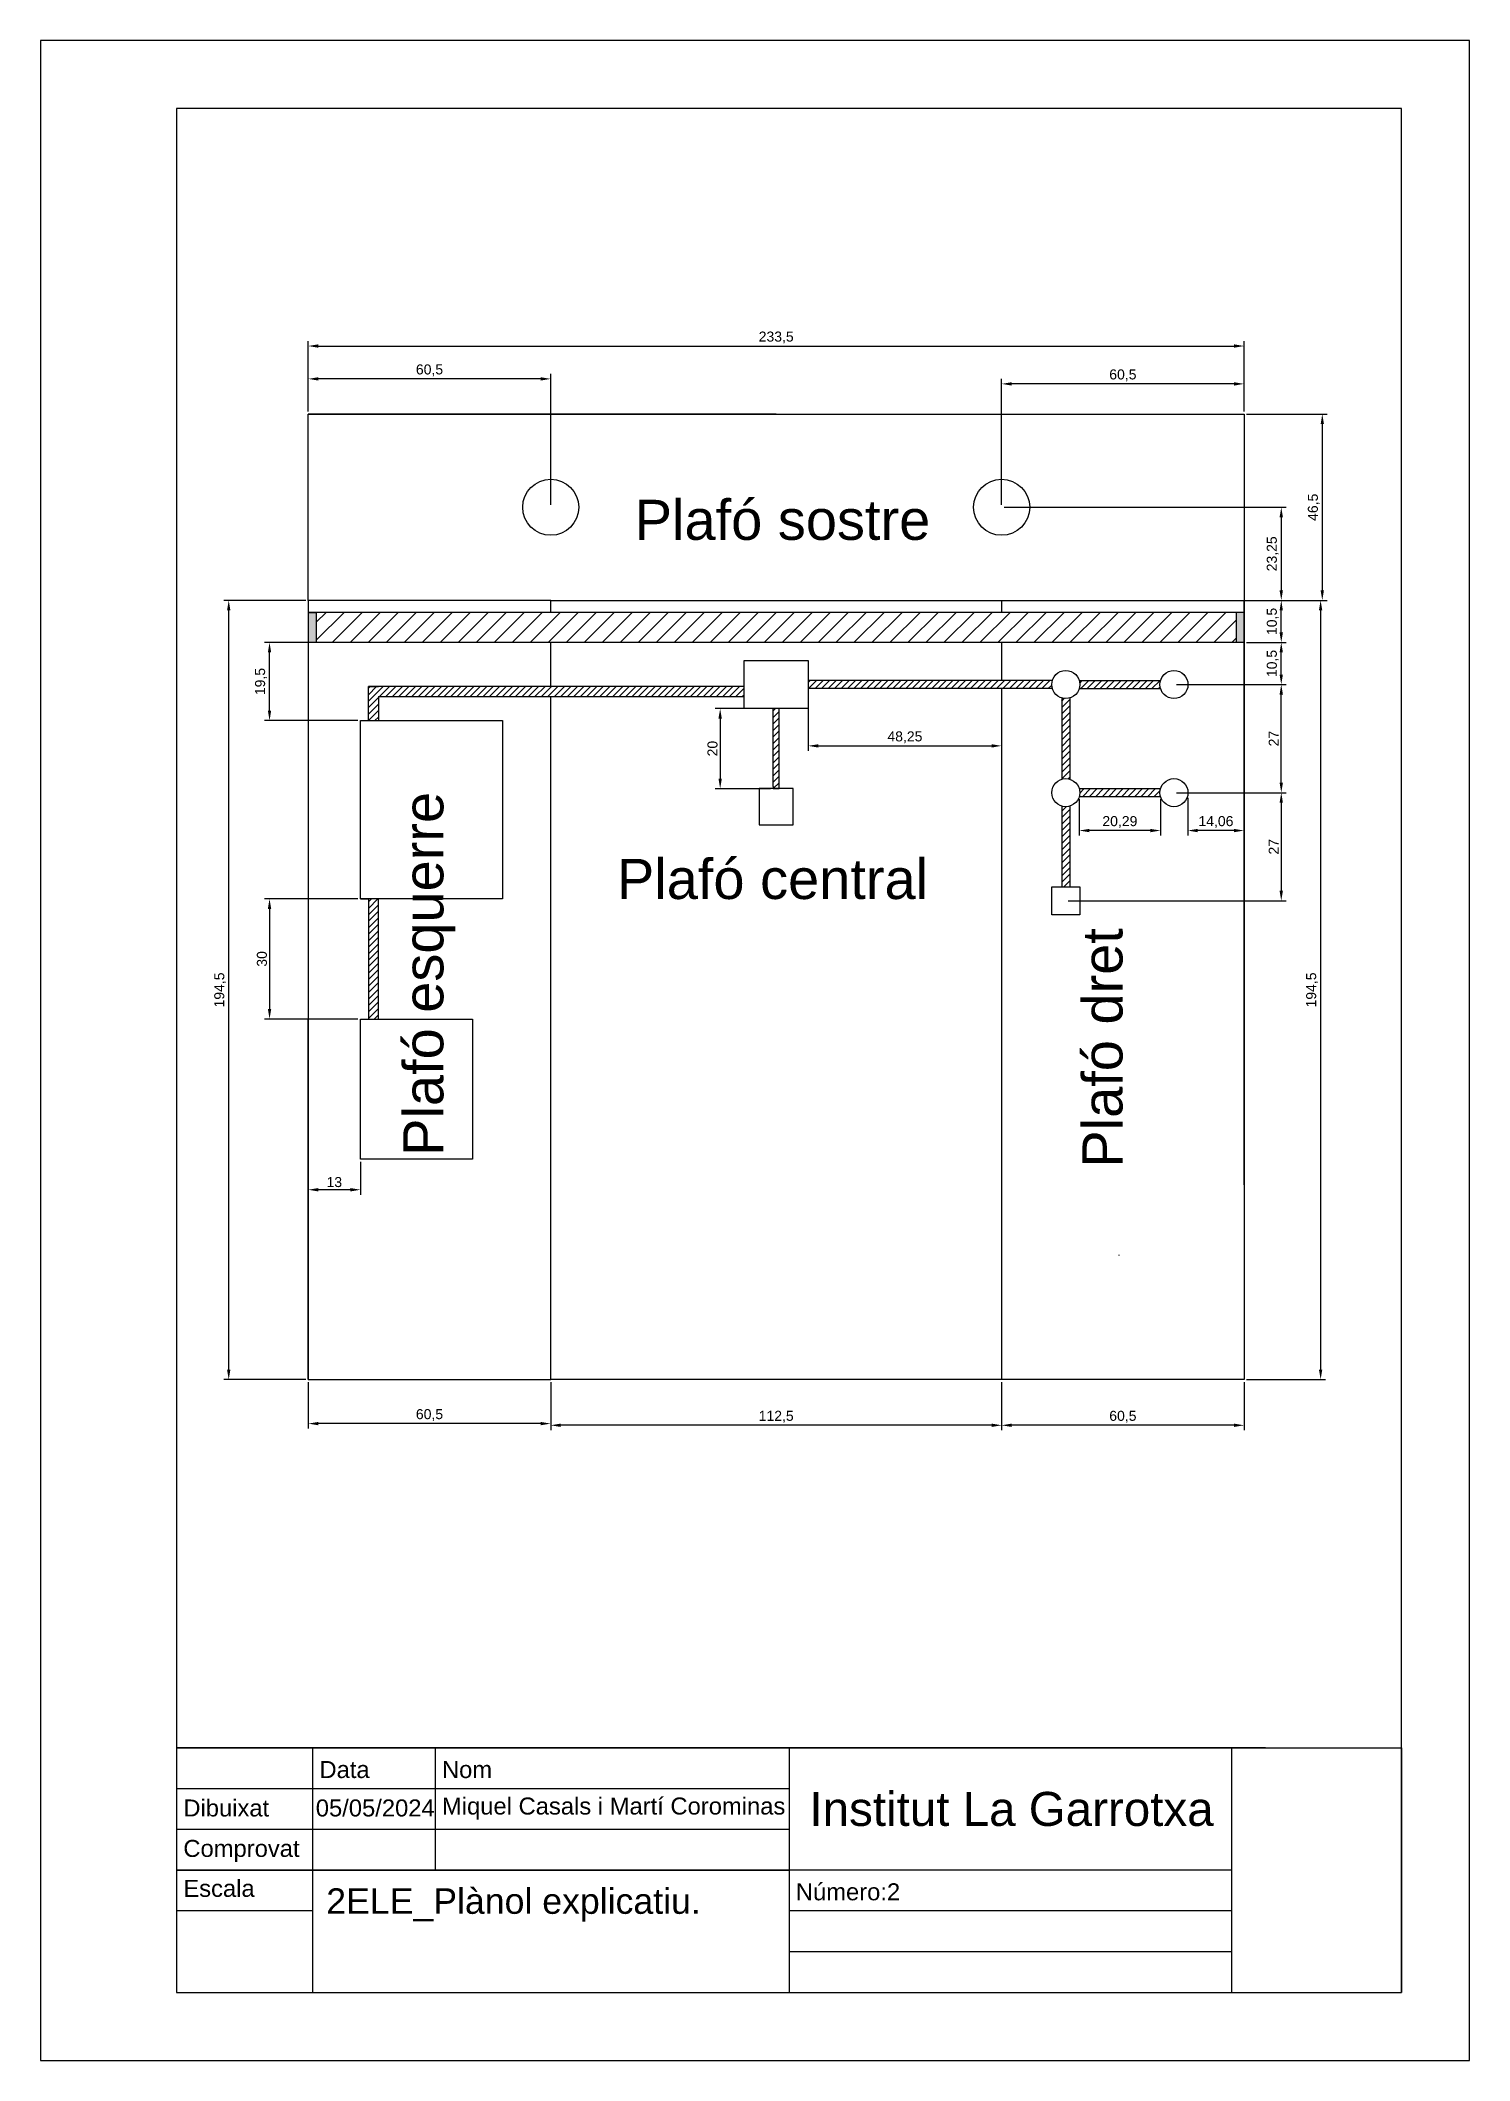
# Model space of a CAD drawing. Header units: millimetres. Extents: x 3011 to 3368, y 376 to 880.
import ezdxf

# ---------------------------------------------------------------- set-up
doc = ezdxf.new("R2010")
doc.units = ezdxf.units.MM
doc.layers.get('Defpoints').update_dxf_attribs({"lineweight": 30})
doc.layers.add('Cotes', color=7, linetype='Continuous', lineweight=35)
for name, color, linetype in [('Descripció de plànol', 7, 'Continuous'), ('Full de paper', 7, 'Continuous'), ('Plafóns', 7, 'Continuous')]:
    doc.layers.add(name, color=color, linetype=linetype)
doc.styles.get("Standard").update_dxf_attribs({"font": 'arial.ttf'})
doc.dimstyles.new('ISO-25', dxfattribs={"dimtxt": 2.5, "dimasz": 2.5, "dimexe": 1.25, "dimexo": 0.625, "dimtad": 1, "dimtxsty": 'Standard', "dimcen": 2.5, "dimadec": 0, "dimazin": 0, "dimtfac": 1, "dimtmove": 0, "dimatfit": 3, "dimfxl": 1, "dimarcsym": 0})
pattern_1 = [(45, (-79.2486, -75.6849), (-0.80822305, 0.80822305), [])]

# ---------------------------------------------------------------- blocks, each defined once
blk = doc.blocks.new('*D2')
at = {"layer": 'Cotes', "color": 0, "lineweight": -2, "transparency": 16777216}
for p, q in [((3297.23, 691.23), (3297.23, 681.78)), ((3311.29, 691.23), (3311.29, 681.78)), ((3308.79, 683.03), (3299.73, 683.03))]:
    blk.add_line(p, q, dxfattribs=at)
at = {"layer": 'Cotes', "color": 0, "lineweight": 90, "transparency": 16777216}
for points in [[(3299.73, 683.44), (3299.73, 682.61), (3297.23, 683.03)], [(3308.79, 683.44), (3308.79, 682.61), (3311.29, 683.03)]]:
    blk.add_solid(points, dxfattribs=at)
at = {"layer": 'Defpoints', "color": 0, "lineweight": 90, "transparency": 16777216}
for p in [(3297.23, 691.86), (3311.29, 691.86), (3297.23, 683.03)]:
    blk.add_point(p, dxfattribs=at)
at = {"layer": 'Cotes', "color": 0, "lineweight": 211, "transparency": 16777216, "insert": (3304.26, 685.15), "char_height": 2.5, "attachment_point": 5}
blk.add_mtext('14,06', dxfattribs=at)
blk = doc.blocks.new('*D3')
at = {"layer": 'Cotes', "color": 0, "lineweight": -2, "transparency": 16777216}
for p, q in [((3270.14, 690.86), (3270.14, 681.78)), ((3290.43, 690.86), (3290.43, 681.78)), ((3287.93, 683.03), (3272.64, 683.03))]:
    blk.add_line(p, q, dxfattribs=at)
at = {"layer": 'Cotes', "color": 0, "lineweight": 90, "transparency": 16777216}
for points in [[(3272.64, 683.44), (3272.64, 682.61), (3270.14, 683.03)], [(3287.93, 683.44), (3287.93, 682.61), (3290.43, 683.03)]]:
    blk.add_solid(points, dxfattribs=at)
at = {"layer": 'Defpoints', "color": 0, "lineweight": 90, "transparency": 16777216}
for p in [(3270.14, 691.48), (3290.43, 691.48), (3270.14, 683.03)]:
    blk.add_point(p, dxfattribs=at)
at = {"layer": 'Cotes', "color": 0, "lineweight": 211, "transparency": 16777216, "insert": (3280.29, 685.15), "char_height": 2.5, "attachment_point": 5}
blk.add_mtext('20,29', dxfattribs=at)
blk = doc.blocks.new('*D4')
at = {"layer": 'Cotes', "color": 0, "lineweight": -2, "transparency": 16777216}
for p, q in [((3294.41, 719.48), (3321.81, 719.48)), ((3320.56, 694.98), (3320.56, 716.98)), ((3294.41, 692.48), (3321.81, 692.48))]:
    blk.add_line(p, q, dxfattribs=at)
at = {"layer": 'Cotes', "color": 0, "lineweight": 90, "transparency": 16777216}
for points in [[(3320.14, 716.98), (3320.97, 716.98), (3320.56, 719.48)], [(3320.14, 694.98), (3320.97, 694.98), (3320.56, 692.48)]]:
    blk.add_solid(points, dxfattribs=at)
at = {"layer": 'Defpoints', "color": 0, "lineweight": 90, "transparency": 16777216}
for p in [(3293.79, 719.48), (3320.56, 719.48), (3293.79, 692.48)]:
    blk.add_point(p, dxfattribs=at)
at = {"layer": 'Cotes', "color": 0, "lineweight": 211, "transparency": 16777216, "insert": (3318.68, 705.98), "char_height": 2.5, "attachment_point": 5, "rotation": 90}
blk.add_mtext('27', dxfattribs=at)
blk = doc.blocks.new('*D5')
at = {"layer": 'Cotes', "color": 0, "lineweight": -2, "transparency": 16777216}
for p, q in [((3311.91, 729.98), (3321.81, 729.98)), ((3320.56, 721.98), (3320.56, 727.48)), ((3311.91, 719.48), (3321.81, 719.48))]:
    blk.add_line(p, q, dxfattribs=at)
at = {"layer": 'Cotes', "color": 0, "lineweight": 90, "transparency": 16777216}
for points in [[(3320.14, 727.48), (3320.97, 727.48), (3320.56, 729.98)], [(3320.14, 721.98), (3320.97, 721.98), (3320.56, 719.48)]]:
    blk.add_solid(points, dxfattribs=at)
at = {"layer": 'Defpoints', "color": 0, "lineweight": 90, "transparency": 16777216}
for p in [(3311.29, 729.98), (3320.56, 729.98), (3311.29, 719.48)]:
    blk.add_point(p, dxfattribs=at)
at = {"layer": 'Cotes', "color": 0, "lineweight": 211, "transparency": 16777216, "insert": (3318.43, 724.73), "char_height": 2.5, "attachment_point": 5, "rotation": 90}
blk.add_mtext('10,5', dxfattribs=at)
blk = doc.blocks.new('*D6')
at = {"layer": 'Cotes', "color": 0, "lineweight": -2, "transparency": 16777216}
for p, q in [((3311.91, 740.48), (3321.81, 740.48)), ((3320.56, 732.48), (3320.56, 737.98)), ((3311.91, 729.98), (3321.81, 729.98))]:
    blk.add_line(p, q, dxfattribs=at)
at = {"layer": 'Cotes', "color": 0, "lineweight": 90, "transparency": 16777216}
for points in [[(3320.14, 737.98), (3320.97, 737.98), (3320.56, 740.48)], [(3320.14, 732.48), (3320.97, 732.48), (3320.56, 729.98)]]:
    blk.add_solid(points, dxfattribs=at)
at = {"layer": 'Defpoints', "color": 0, "lineweight": 90, "transparency": 16777216}
for p in [(3311.29, 740.48), (3320.56, 740.48), (3311.29, 729.98)]:
    blk.add_point(p, dxfattribs=at)
at = {"layer": 'Cotes', "color": 0, "lineweight": 211, "transparency": 16777216, "insert": (3318.43, 735.23), "char_height": 2.5, "attachment_point": 5, "rotation": 90}
blk.add_mtext('10,5', dxfattribs=at)
blk = doc.blocks.new('*D7')
at = {"layer": 'Cotes', "color": 0, "lineweight": -2, "transparency": 16777216}
for p, q in [((3250.79, 764.36), (3250.79, 795.78)), ((3308.79, 794.53), (3253.29, 794.53)), ((3311.29, 787.61), (3311.29, 795.78))]:
    blk.add_line(p, q, dxfattribs=at)
at = {"layer": 'Cotes', "color": 0, "lineweight": 90, "transparency": 16777216}
for points in [[(3253.29, 794.94), (3253.29, 794.11), (3250.79, 794.53)], [(3308.79, 794.94), (3308.79, 794.11), (3311.29, 794.53)]]:
    blk.add_solid(points, dxfattribs=at)
at = {"layer": 'Defpoints', "color": 0, "lineweight": 90, "transparency": 16777216}
for p in [(3250.79, 794.53), (3311.29, 786.98), (3250.79, 763.73)]:
    blk.add_point(p, dxfattribs=at)
at = {"layer": 'Cotes', "color": 0, "lineweight": 211, "transparency": 16777216, "insert": (3281.04, 796.66), "char_height": 2.5, "attachment_point": 5}
blk.add_mtext('60,5', dxfattribs=at)
blk = doc.blocks.new('*D8')
at = {"layer": 'Cotes', "color": 0, "lineweight": -2, "transparency": 16777216}
for p, q in [((3077.79, 787.61), (3077.79, 797.03)), ((3138.29, 764.36), (3138.29, 797.03)), ((3135.79, 795.78), (3080.29, 795.78))]:
    blk.add_line(p, q, dxfattribs=at)
at = {"layer": 'Cotes', "color": 0, "lineweight": 90, "transparency": 16777216}
for points in [[(3080.29, 796.19), (3080.29, 795.36), (3077.79, 795.78)], [(3135.79, 796.19), (3135.79, 795.36), (3138.29, 795.78)]]:
    blk.add_solid(points, dxfattribs=at)
at = {"layer": 'Defpoints', "color": 0, "lineweight": 90, "transparency": 16777216}
for p in [(3077.79, 795.78), (3077.79, 786.98), (3138.29, 763.73)]:
    blk.add_point(p, dxfattribs=at)
at = {"layer": 'Cotes', "color": 0, "lineweight": 211, "transparency": 16777216, "insert": (3108.04, 797.91), "char_height": 2.5, "attachment_point": 5}
blk.add_mtext('60,5', dxfattribs=at)
blk = doc.blocks.new('*D9')
at = {"layer": 'Cotes', "color": 0, "lineweight": -2, "transparency": 16777216}
for p, q in [((3202.54, 717.86), (3202.54, 702.92)), ((3250.79, 717.86), (3250.79, 702.92)), ((3205.04, 704.17), (3248.29, 704.17))]:
    blk.add_line(p, q, dxfattribs=at)
at = {"layer": 'Cotes', "color": 0, "lineweight": 90, "transparency": 16777216}
for points in [[(3205.04, 704.58), (3205.04, 703.75), (3202.54, 704.17)], [(3248.29, 704.58), (3248.29, 703.75), (3250.79, 704.17)]]:
    blk.add_solid(points, dxfattribs=at)
at = {"layer": 'Defpoints', "color": 0, "lineweight": 90, "transparency": 16777216}
for p in [(3202.54, 718.48), (3250.79, 718.48), (3250.79, 704.17)]:
    blk.add_point(p, dxfattribs=at)
at = {"layer": 'Cotes', "color": 0, "lineweight": 211, "transparency": 16777216, "insert": (3226.66, 706.3), "char_height": 2.5, "attachment_point": 5}
blk.add_mtext('48,25', dxfattribs=at)
blk = doc.blocks.new('*D10')
at = {"layer": 'Cotes', "color": 0, "lineweight": -2, "transparency": 16777216}
for p, q in [((3193.16, 713.48), (3179.31, 713.48)), ((3180.56, 710.98), (3180.56, 695.98)), ((3193.16, 693.48), (3179.31, 693.48))]:
    blk.add_line(p, q, dxfattribs=at)
at = {"layer": 'Cotes', "color": 0, "lineweight": 90, "transparency": 16777216}
for points in [[(3180.14, 710.98), (3180.98, 710.98), (3180.56, 713.48)], [(3180.14, 695.98), (3180.98, 695.98), (3180.56, 693.48)]]:
    blk.add_solid(points, dxfattribs=at)
at = {"layer": 'Defpoints', "color": 0, "lineweight": 90, "transparency": 16777216}
for p in [(3193.79, 713.48), (3180.56, 693.48), (3193.79, 693.48)]:
    blk.add_point(p, dxfattribs=at)
at = {"layer": 'Cotes', "color": 0, "lineweight": 211, "transparency": 16777216, "insert": (3178.66, 703.48), "char_height": 2.5, "attachment_point": 5, "rotation": 90}
blk.add_mtext('20', dxfattribs=at)
blk = doc.blocks.new('*D11')
at = {"layer": 'Cotes', "color": 0, "lineweight": -2, "transparency": 16777216}
for p, q in [((3251.41, 763.73), (3321.81, 763.73)), ((3320.56, 761.23), (3320.56, 742.98)), ((3251.41, 740.48), (3321.81, 740.48))]:
    blk.add_line(p, q, dxfattribs=at)
at = {"layer": 'Cotes', "color": 0, "lineweight": 90, "transparency": 16777216}
for points in [[(3320.14, 761.23), (3320.97, 761.23), (3320.56, 763.73)], [(3320.14, 742.98), (3320.97, 742.98), (3320.56, 740.48)]]:
    blk.add_solid(points, dxfattribs=at)
at = {"layer": 'Defpoints', "color": 0, "lineweight": 90, "transparency": 16777216}
for p in [(3250.79, 763.73), (3250.79, 740.48), (3320.56, 740.48)]:
    blk.add_point(p, dxfattribs=at)
at = {"layer": 'Cotes', "color": 0, "lineweight": 211, "transparency": 16777216, "insert": (3318.43, 752.11), "char_height": 2.5, "attachment_point": 5, "rotation": 90}
blk.add_mtext('23,25', dxfattribs=at)
blk = doc.blocks.new('*D12')
at = {"layer": 'Cotes', "color": 0, "lineweight": -2, "transparency": 16777216}
for p, q in [((3077.79, 600.36), (3077.79, 592.11)), ((3090.79, 600.36), (3090.79, 592.11)), ((3088.29, 593.36), (3080.29, 593.36))]:
    blk.add_line(p, q, dxfattribs=at)
at = {"layer": 'Cotes', "color": 0, "lineweight": 90, "transparency": 16777216}
for points in [[(3080.29, 593.78), (3080.29, 592.94), (3077.79, 593.36)], [(3088.29, 593.78), (3088.29, 592.94), (3090.79, 593.36)]]:
    blk.add_solid(points, dxfattribs=at)
at = {"layer": 'Defpoints', "color": 0, "lineweight": 90, "transparency": 16777216}
for p in [(3077.79, 600.98), (3090.79, 600.98), (3077.79, 593.36)]:
    blk.add_point(p, dxfattribs=at)
at = {"layer": 'Cotes', "color": 0, "lineweight": 211, "transparency": 16777216, "insert": (3084.29, 595.26), "char_height": 2.5, "attachment_point": 5}
blk.add_mtext('13', dxfattribs=at)
blk = doc.blocks.new('*D13')
at = {"layer": 'Cotes', "color": 0, "lineweight": -2, "transparency": 16777216}
for p, q in [((3090.16, 729.98), (3066.88, 729.98)), ((3068.13, 712.98), (3068.13, 727.48)), ((3090.16, 710.48), (3066.88, 710.48))]:
    blk.add_line(p, q, dxfattribs=at)
at = {"layer": 'Cotes', "color": 0, "lineweight": 90, "transparency": 16777216}
for points in [[(3067.71, 727.48), (3068.54, 727.48), (3068.13, 729.98)], [(3067.71, 712.98), (3068.54, 712.98), (3068.13, 710.48)]]:
    blk.add_solid(points, dxfattribs=at)
at = {"layer": 'Defpoints', "color": 0, "lineweight": 90, "transparency": 16777216}
for p in [(3068.13, 729.98), (3090.79, 729.98), (3090.79, 710.48)]:
    blk.add_point(p, dxfattribs=at)
at = {"layer": 'Cotes', "color": 0, "lineweight": 211, "transparency": 16777216, "insert": (3066, 720.23), "char_height": 2.5, "attachment_point": 5, "rotation": 90}
blk.add_mtext('19,5', dxfattribs=at)
blk = doc.blocks.new('*D14')
at = {"layer": 'Cotes', "color": 0, "lineweight": -2, "transparency": 16777216}
for p, q in [((3090.16, 665.98), (3066.88, 665.98)), ((3068.13, 663.48), (3068.13, 638.48)), ((3090.16, 635.98), (3066.88, 635.98))]:
    blk.add_line(p, q, dxfattribs=at)
at = {"layer": 'Cotes', "color": 0, "lineweight": 90, "transparency": 16777216}
for points in [[(3067.71, 663.48), (3068.54, 663.48), (3068.13, 665.98)], [(3067.71, 638.48), (3068.54, 638.48), (3068.13, 635.98)]]:
    blk.add_solid(points, dxfattribs=at)
at = {"layer": 'Defpoints', "color": 0, "lineweight": 90, "transparency": 16777216}
for p in [(3090.79, 665.98), (3068.13, 635.98), (3090.79, 635.98)]:
    blk.add_point(p, dxfattribs=at)
at = {"layer": 'Cotes', "color": 0, "lineweight": 211, "transparency": 16777216, "insert": (3066.23, 650.98), "char_height": 2.5, "attachment_point": 5, "rotation": 90}
blk.add_mtext('30', dxfattribs=at)
blk = doc.blocks.new('*D15')
at = {"layer": 'Cotes', "color": 0, "lineweight": -2, "transparency": 16777216}
for p, q in [((3311.91, 786.98), (3332.04, 786.98)), ((3330.79, 784.48), (3330.79, 742.98)), ((3311.91, 740.48), (3332.04, 740.48))]:
    blk.add_line(p, q, dxfattribs=at)
at = {"layer": 'Cotes', "color": 0, "lineweight": 90, "transparency": 16777216}
for points in [[(3330.38, 784.48), (3331.21, 784.48), (3330.79, 786.98)], [(3330.38, 742.98), (3331.21, 742.98), (3330.79, 740.48)]]:
    blk.add_solid(points, dxfattribs=at)
at = {"layer": 'Defpoints', "color": 0, "lineweight": 90, "transparency": 16777216}
for p in [(3311.29, 786.98), (3311.29, 740.48), (3330.79, 740.48)]:
    blk.add_point(p, dxfattribs=at)
at = {"layer": 'Cotes', "color": 0, "lineweight": 211, "transparency": 16777216, "insert": (3328.67, 763.73), "char_height": 2.5, "attachment_point": 5, "rotation": 90}
blk.add_mtext('46,5', dxfattribs=at)
blk = doc.blocks.new('*D16')
at = {"layer": 'Cotes', "color": 0, "lineweight": -2, "transparency": 16777216}
for p, q in [((3311.91, 740.48), (3331.63, 740.48)), ((3330.38, 737.98), (3330.38, 548.48)), ((3311.91, 545.98), (3331.63, 545.98))]:
    blk.add_line(p, q, dxfattribs=at)
at = {"layer": 'Cotes', "color": 0, "lineweight": 90, "transparency": 16777216}
for points in [[(3329.96, 737.98), (3330.79, 737.98), (3330.38, 740.48)], [(3329.96, 548.48), (3330.79, 548.48), (3330.38, 545.98)]]:
    blk.add_solid(points, dxfattribs=at)
at = {"layer": 'Defpoints', "color": 0, "lineweight": 90, "transparency": 16777216}
for p in [(3311.29, 740.48), (3311.29, 545.98), (3330.38, 545.98)]:
    blk.add_point(p, dxfattribs=at)
at = {"layer": 'Cotes', "color": 0, "lineweight": 211, "transparency": 16777216, "insert": (3328.25, 643.23), "char_height": 2.5, "attachment_point": 5, "rotation": 90}
blk.add_mtext('194,5', dxfattribs=at)
blk = doc.blocks.new('*D17')
at = {"layer": 'Cotes', "color": 0, "lineweight": -2, "transparency": 16777216}
for p, q in [((3299.97, 692.48), (3321.81, 692.48)), ((3320.56, 689.98), (3320.56, 667.98)), ((3267.41, 665.48), (3321.81, 665.48))]:
    blk.add_line(p, q, dxfattribs=at)
at = {"layer": 'Cotes', "color": 0, "lineweight": 90, "transparency": 16777216}
for points in [[(3320.14, 689.98), (3320.97, 689.98), (3320.56, 692.48)], [(3320.14, 667.98), (3320.97, 667.98), (3320.56, 665.48)]]:
    blk.add_solid(points, dxfattribs=at)
at = {"layer": 'Defpoints', "color": 0, "lineweight": 90, "transparency": 16777216}
for p in [(3299.34, 692.48), (3266.79, 665.48), (3320.56, 665.48)]:
    blk.add_point(p, dxfattribs=at)
at = {"layer": 'Cotes', "color": 0, "lineweight": 211, "transparency": 16777216, "insert": (3318.68, 678.98), "char_height": 2.5, "attachment_point": 5, "rotation": 90}
blk.add_mtext('27', dxfattribs=at)
blk = doc.blocks.new('*D18')
at = {"layer": 'Cotes', "color": 0, "lineweight": -2, "transparency": 16777216}
for p, q in [((3250.79, 545.36), (3250.79, 533.31)), ((3311.29, 545.36), (3311.29, 533.31)), ((3308.79, 534.56), (3253.29, 534.56))]:
    blk.add_line(p, q, dxfattribs=at)
at = {"layer": 'Cotes', "color": 0, "lineweight": 90, "transparency": 16777216}
for points in [[(3253.29, 534.98), (3253.29, 534.15), (3250.79, 534.56)], [(3308.79, 534.98), (3308.79, 534.15), (3311.29, 534.56)]]:
    blk.add_solid(points, dxfattribs=at)
at = {"layer": 'Defpoints', "color": 0, "lineweight": 90, "transparency": 16777216}
for p in [(3250.79, 545.98), (3311.29, 545.98), (3250.79, 534.56)]:
    blk.add_point(p, dxfattribs=at)
at = {"layer": 'Cotes', "color": 0, "lineweight": 211, "transparency": 16777216, "insert": (3281.04, 536.69), "char_height": 2.5, "attachment_point": 5}
blk.add_mtext('60,5', dxfattribs=at)
blk = doc.blocks.new('*D19')
at = {"layer": 'Cotes', "color": 0, "lineweight": -2, "transparency": 16777216}
for p, q in [((3138.29, 545.36), (3138.29, 533.31)), ((3250.79, 545.36), (3250.79, 533.31)), ((3248.29, 534.56), (3140.79, 534.56))]:
    blk.add_line(p, q, dxfattribs=at)
at = {"layer": 'Cotes', "color": 0, "lineweight": 90, "transparency": 16777216}
for points in [[(3140.79, 534.98), (3140.79, 534.15), (3138.29, 534.56)], [(3248.29, 534.98), (3248.29, 534.15), (3250.79, 534.56)]]:
    blk.add_solid(points, dxfattribs=at)
at = {"layer": 'Defpoints', "color": 0, "lineweight": 90, "transparency": 16777216}
for p in [(3138.29, 545.98), (3250.79, 545.98), (3138.29, 534.56)]:
    blk.add_point(p, dxfattribs=at)
at = {"layer": 'Cotes', "color": 0, "lineweight": 211, "transparency": 16777216, "insert": (3194.54, 536.69), "char_height": 2.5, "attachment_point": 5}
blk.add_mtext('112,5', dxfattribs=at)
blk = doc.blocks.new('*D20')
at = {"layer": 'Cotes', "color": 0, "lineweight": -2, "transparency": 16777216}
for p, q in [((3077.79, 545.36), (3077.79, 533.73)), ((3138.29, 545.36), (3138.29, 533.73)), ((3135.79, 534.98), (3080.29, 534.98))]:
    blk.add_line(p, q, dxfattribs=at)
at = {"layer": 'Cotes', "color": 0, "lineweight": 90, "transparency": 16777216}
for points in [[(3080.29, 535.4), (3080.29, 534.56), (3077.79, 534.98)], [(3135.79, 535.4), (3135.79, 534.56), (3138.29, 534.98)]]:
    blk.add_solid(points, dxfattribs=at)
at = {"layer": 'Defpoints', "color": 0, "lineweight": 90, "transparency": 16777216}
for p in [(3077.79, 545.98), (3138.29, 545.98), (3077.79, 534.98)]:
    blk.add_point(p, dxfattribs=at)
at = {"layer": 'Cotes', "color": 0, "lineweight": 211, "transparency": 16777216, "insert": (3108.04, 537.11), "char_height": 2.5, "attachment_point": 5}
blk.add_mtext('60,5', dxfattribs=at)
blk = doc.blocks.new('*D21')
at = {"layer": 'Cotes', "color": 0, "lineweight": -2, "transparency": 16777216}
for p, q in [((3077.16, 740.48), (3056.69, 740.48)), ((3057.94, 548.48), (3057.94, 737.98)), ((3077.16, 545.98), (3056.69, 545.98))]:
    blk.add_line(p, q, dxfattribs=at)
at = {"layer": 'Cotes', "color": 0, "lineweight": 90, "transparency": 16777216}
for points in [[(3057.52, 737.98), (3058.36, 737.98), (3057.94, 740.48)], [(3057.52, 548.48), (3058.36, 548.48), (3057.94, 545.98)]]:
    blk.add_solid(points, dxfattribs=at)
at = {"layer": 'Defpoints', "color": 0, "lineweight": 90, "transparency": 16777216}
for p in [(3057.94, 740.48), (3077.79, 740.48), (3077.79, 545.98)]:
    blk.add_point(p, dxfattribs=at)
at = {"layer": 'Cotes', "color": 0, "lineweight": 211, "transparency": 16777216, "insert": (3055.81, 643.23), "char_height": 2.5, "attachment_point": 5, "rotation": 90}
blk.add_mtext('194,5', dxfattribs=at)
blk = doc.blocks.new('*D22')
at = {"layer": 'Cotes', "color": 0, "lineweight": -2, "transparency": 16777216}
for p, q in [((3077.79, 787.61), (3077.79, 805.23)), ((3080.29, 803.98), (3308.79, 803.98)), ((3311.29, 787.61), (3311.29, 805.23))]:
    blk.add_line(p, q, dxfattribs=at)
at = {"layer": 'Cotes', "color": 0, "lineweight": 90, "transparency": 16777216}
for points in [[(3080.29, 804.4), (3080.29, 803.56), (3077.79, 803.98)], [(3308.79, 804.4), (3308.79, 803.56), (3311.29, 803.98)]]:
    blk.add_solid(points, dxfattribs=at)
at = {"layer": 'Defpoints', "color": 0, "lineweight": 90, "transparency": 16777216}
for p in [(3311.29, 803.98), (3077.79, 786.98), (3311.29, 786.98)]:
    blk.add_point(p, dxfattribs=at)
at = {"layer": 'Cotes', "color": 0, "lineweight": 211, "transparency": 16777216, "insert": (3194.54, 806.11), "char_height": 2.5, "attachment_point": 5}
blk.add_mtext('233,5', dxfattribs=at)

msp = doc.modelspace()

# ---------------------------------------------------------------- hatches: boundary and pattern name
h = msp.add_hatch(color=256)
h.dxf.hatch_style = 1
h.paths.add_polyline_path([(3079.786, 737.484), (3077.786, 737.484), (3077.786, 729.984), (3079.786, 729.984)])
h.paths.add_polyline_path([(3311.286, 737.484), (3309.286, 737.484), (3309.286, 729.984), (3311.286, 729.984)])
h = msp.add_hatch()
h.set_pattern_fill('ANSI31', color=256)
h.set_pattern_definition([(45, (-79.2486, -75.685), (-2.245064, 2.245064), [])])
h.paths.add_polyline_path([(3309.286, 729.984), (3309.286, 737.484), (3079.786, 737.484), (3079.786, 729.984)])
h = msp.add_hatch()
h.set_pattern_fill('ANSI31', color=256, scale=0.36)
h.set_pattern_definition(pattern_1)
h.paths.add_polyline_path([(3186.536, 718.984), (3092.786, 718.984), (3092.786, 716.484), (3092.786, 710.484), (3095.286, 710.484), (3095.286, 716.484), (3186.536, 716.484)])
h.paths.add_polyline_path([(3263.286, 719.484, -0.0725649), (3263.432, 720.484), (3202.536, 720.484), (3202.536, 718.484), (3263.432, 718.484, -0.0725649)])
h.paths.add_polyline_path([(3290.286, 719.484, -0.0725649), (3290.432, 720.484), (3270.14, 720.484, -0.0725649), (3270.286, 719.484, -0.0725649), (3270.14, 718.484), (3290.432, 718.484, -0.0725649)])
h.paths.add_polyline_path([(3267.786, 716.13, -0.145898), (3265.786, 716.13), (3265.786, 695.838, -0.145898), (3267.786, 695.838)])
h.paths.add_polyline_path([(3267.786, 689.13, -0.145898), (3265.786, 689.13), (3265.786, 668.984), (3266.786, 668.984), (3267.786, 668.984)])
h.paths.add_polyline_path([(3290.286, 692.484, -0.0725649), (3290.432, 693.484), (3270.14, 693.484, -0.0725649), (3270.286, 692.484, -0.0725649), (3270.14, 691.484), (3290.432, 691.484, -0.0725649)])
h.paths.add_polyline_path([(3095.286, 665.984), (3092.786, 665.984), (3092.786, 635.984), (3095.286, 635.984)])
h = msp.add_hatch()
h.set_pattern_fill('ANSI31', color=256, scale=0.36)
h.set_pattern_definition(pattern_1)
h.paths.add_polyline_path([(3195.286, 713.484), (3193.786, 713.484), (3193.786, 693.984), (3193.786, 693.484), (3195.286, 693.484)])

# ---------------------------------------------------------------- linework, layer by layer
for p, q in [((3311.286, 737.484), (3077.786, 737.484)), ((3077.786, 737.484), (3079.786, 737.484)), ((3079.786, 737.484), (3079.786, 729.984)), ((3311.286, 737.484), (3309.286, 737.484)), ((3309.286, 737.484), (3309.286, 729.984)), ((3077.786, 732.484), (3077.786, 727.484)), ((3311.286, 729.984), (3311.286, 734.984)), ((3311.286, 734.984), (3311.286, 724.984)), ((3311.286, 729.984), (3311.286, 734.984)), ((3311.286, 727.484), (3311.286, 732.484)), ((3311.286, 729.984), (3077.786, 729.984)), ((3311.286, 719.484), (3311.286, 729.984)), ((3311.286, 729.984), (3311.286, 727.484)), ((3186.536, 713.484), (3186.536, 725.484)), ((3186.536, 725.484), (3194.536, 725.484)), ((3194.536, 725.484), (3202.536, 725.484)), ((3202.536, 725.484), (3202.536, 713.484)), ((3186.536, 718.984), (3092.786, 718.984)), ((3092.786, 716.484), (3092.786, 718.984)), ((3092.786, 718.984), (3095.286, 718.984)), ((3092.786, 710.484), (3092.786, 716.484)), ((3095.286, 716.484), (3186.536, 716.484)), ((3095.286, 716.484), (3095.286, 710.484)), ((3186.536, 716.484), (3186.536, 718.984)), ((3186.536, 713.484), (3186.536, 718.984)), ((3186.536, 713.484), (3186.536, 716.484)), ((3263.432, 720.484), (3202.536, 720.484)), ((3263.432, 718.484), (3202.536, 718.484)), ((3265.786, 716.13), (3265.786, 695.838)), ((3267.786, 716.13), (3267.786, 695.838)), ((3270.14, 720.484), (3290.432, 720.484)), ((3270.14, 718.484), (3290.432, 718.484)), ((3202.536, 713.484), (3186.536, 713.484)), ((3193.786, 693.984), (3193.786, 713.484)), ((3195.286, 693.484), (3195.286, 713.484)), ((3090.786, 665.984), (3090.786, 710.484)), ((3090.786, 710.484), (3126.286, 710.484)), ((3090.786, 685.484), (3090.786, 710.484)), ((3090.786, 710.484), (3092.786, 710.484)), ((3092.786, 710.484), (3095.286, 710.484)), ((3126.286, 710.484), (3126.286, 665.984)), ((3198.786, 693.484), (3190.286, 693.484)), ((3190.286, 693.484), (3190.286, 684.484)), ((3193.786, 693.984), (3193.786, 693.484)), ((3193.786, 693.484), (3194.286, 693.484)), ((3193.786, 693.484), (3195.286, 693.484)), ((3198.786, 684.484), (3198.786, 693.484)), ((3270.14, 693.484), (3290.432, 693.484)), ((3290.432, 691.484), (3270.14, 691.484)), ((3265.786, 689.13), (3265.786, 668.984)), ((3267.786, 689.13), (3267.786, 668.984)), ((3190.286, 684.484), (3194.536, 684.484)), ((3194.536, 684.484), (3198.786, 684.484)), ((3126.286, 665.984), (3090.786, 665.984)), ((3090.786, 665.984), (3092.786, 665.984)), ((3092.786, 665.984), (3092.786, 635.984)), ((3095.286, 635.984), (3095.286, 665.984)), ((3263.286, 661.984), (3263.286, 668.984)), ((3263.286, 668.984), (3266.786, 668.984)), ((3266.786, 668.984), (3270.286, 668.984)), ((3270.286, 668.984), (3270.286, 661.984)), ((3270.286, 668.984), (3270.286, 661.984)), ((3270.286, 661.984), (3263.286, 661.984)), ((3077.786, 545.984), (3077.786, 635.984)), ((3090.786, 600.984), (3090.786, 635.984)), ((3090.786, 635.984), (3118.786, 635.984)), ((3090.786, 635.984), (3092.786, 635.984)), ((3092.786, 635.984), (3095.286, 635.984)), ((3092.786, 635.984), (3095.286, 635.984)), ((3118.786, 635.984), (3118.786, 600.984)), ((3118.786, 600.984), (3090.786, 600.984)), ((3280.036, 577.109), (3280.036, 576.963)), ((3077.786, 545.984), (3112.786, 545.984)), ((3077.786, 545.984), (3093.786, 545.984)), ((3077.786, 545.984), (3093.786, 545.984))]:
    msp.add_line(p, q)
for centre, radius in [((3138.286, 763.734), 7), ((3250.786, 763.734), 7), ((3266.786, 719.484), 3.5), ((3293.786, 719.484), 3.5), ((3266.786, 692.484), 3.5), ((3293.786, 692.484), 3.5)]:
    msp.add_circle(centre, radius)
at = {"layer": 'Full de paper'}
for p, q in [((3010.961, 880.275), (3010.961, 375.967)), ((3367.543, 880.275), (3010.961, 880.275)), ((3367.543, 375.967), (3367.543, 880.275)), ((3044.921, 863.295), (3044.921, 392.947)), ((3350.563, 863.295), (3044.921, 863.295)), ((3350.563, 392.947), (3350.563, 863.295)), ((3316.602, 454.075), (3044.921, 454.075)), ((3044.921, 454.075), (3044.921, 392.947)), ((3044.921, 454.075), (3197.742, 454.075)), ((3078.881, 454.075), (3078.881, 392.947)), ((3109.445, 454.075), (3109.445, 423.511)), ((3109.445, 454.075), (3197.742, 454.075)), ((3197.742, 454.075), (3197.742, 392.947)), ((3197.742, 454.075), (3308.112, 454.075)), ((3274.152, 454.075), (3350.563, 454.075)), ((3308.112, 454.075), (3308.112, 392.947)), ((3308.112, 454.075), (3308.112, 392.947)), ((3350.563, 454.075), (3350.563, 392.947)), ((3044.921, 443.887), (3197.742, 443.887)), ((3044.921, 433.699), (3197.742, 433.699)), ((3308.112, 423.511), (3044.921, 423.511)), ((3044.921, 423.511), (3197.742, 423.511)), ((3197.742, 423.511), (3197.742, 413.323)), ((3078.881, 413.323), (3044.921, 413.323)), ((3308.112, 413.323), (3197.742, 413.323)), ((3308.112, 403.135), (3197.742, 403.135)), ((3044.921, 392.947), (3350.563, 392.947)), ((3010.961, 375.967), (3367.543, 375.967))]:
    msp.add_line(p, q, dxfattribs=at)
at = {"layer": 'Plafóns'}
for p, q in [((3077.786, 740.484), (3077.786, 786.984)), ((3077.786, 786.984), (3311.286, 786.984)), ((3194.536, 786.984), (3077.786, 786.984)), ((3194.536, 786.984), (3311.286, 786.984)), ((3311.286, 786.984), (3311.286, 740.484)), ((3138.286, 740.484), (3077.786, 740.484)), ((3077.786, 740.484), (3077.786, 545.984)), ((3138.286, 740.484), (3250.786, 740.484)), ((3138.286, 737.484), (3138.286, 740.484)), ((3250.786, 740.484), (3250.786, 737.484)), ((3250.786, 740.484), (3311.286, 740.484)), ((3311.286, 740.484), (3311.286, 545.984)), ((3311.286, 643.234), (3311.286, 740.484)), ((3138.286, 718.984), (3138.286, 729.984)), ((3250.786, 729.984), (3250.786, 720.484)), ((3138.286, 545.984), (3138.286, 716.484)), ((3250.786, 718.484), (3250.786, 545.984)), ((3311.286, 643.234), (3311.286, 691.859)), ((3311.286, 643.234), (3311.286, 545.984)), ((3311.286, 594.609), (3311.286, 643.234)), ((3311.286, 594.609), (3311.286, 545.984)), ((3077.786, 545.984), (3138.286, 545.984)), ((3250.786, 545.984), (3138.286, 545.984)), ((3311.286, 545.984), (3250.786, 545.984))]:
    msp.add_line(p, q, dxfattribs=at)

# ---------------------------------------------------------------- texts
at = {"layer": 'Descripció de plànol', "char_height": 10, "attachment_point": 1}
for s, width, heights, insert in [('Plafó sostre', 72.8356, [7.875], (3159.232, 765.596)), ('Plafó central', 84.90616, [0], (3154.802, 675.937))]:
    msp.add_mtext_dynamic_manual_height_columns(s, width=width, gutter_width=12.5, heights=heights, dxfattribs=dict(at, insert=insert))
at = {"layer": 'Descripció de plànol', "char_height": 10, "attachment_point": 1, "rotation": 90}
for s, insert in [('Plafó esquerre', (3101.501, 601.828)), ('Plafó dret', (3270.946, 598.878))]:
    msp.add_mtext_dynamic_manual_height_columns(s, width=94.32538, gutter_width=12.5, heights=[10.926], dxfattribs=dict(at, insert=insert))
at = {"layer": 'Full de paper', "attachment_point": 1}
for s, width, gutter_width, heights, insert, char_height in [('Data', 12.25358, 21.225, [0], (3080.579, 450.749), 4.245), ('Nom', 12.25358, 21.225, [0], (3111.144, 450.749), 4.245), ('Dibuixat', 12.25358, 21.225, [0], (3046.619, 441.151), 4.245), ('05/05/2024', 12.25358, 21.225, [0], (3079.662, 441.157), 4.245), ('Miquel Casals i Martí Corominas', 87.1115, 13.909, [9.865], (3111.142, 441.639), 4.24502), ('Institut La Garrotxa', 135.84962, 21.225, [0], (3202.836, 443.038), 8.49004), ('Comprovat', 12.25358, 21.225, [0], (3046.619, 431.057), 4.245), ('Escala', 12.25358, 21.225, [0], (3046.619, 421.085), 4.245), ('2ELE_Plànol explicatiu.', 116.6991, 21.225, [0], (3082.272, 418.973), 6.36753), ('Número:2', 12.25358, 21.225, [0], (3199.44, 420.229), 4.245)]:
    msp.add_mtext_dynamic_manual_height_columns(s, width=width, gutter_width=gutter_width, heights=heights, dxfattribs=dict(at, insert=insert, char_height=char_height))

# ---------------------------------------------------------------- dimensions: what is measured, and where the dimension line sits
at = {"layer": 'Cotes', "lineweight": 211}
for base, p1, p2, picture, middle in [((3311.286, 803.979), (3077.786, 786.984), (3311.286, 786.984), '*D22', (3194.536, 806.107)), ((3077.786, 795.778), (3138.286, 763.734), (3077.786, 786.984), '*D8', (3108.036, 797.905)), ((3250.786, 794.528), (3311.286, 786.984), (3250.786, 763.734), '*D7', (3281.036, 796.655)), ((3250.786, 704.168), (3202.536, 718.484), (3250.786, 718.484), '*D9', (3226.661, 706.296)), ((3270.14, 683.026), (3290.432, 691.484), (3270.14, 691.484), '*D3', (3280.286, 685.154)), ((3297.23, 683.026), (3311.286, 691.859), (3297.23, 691.859), '*D2', (3304.258, 685.154)), ((3077.786, 593.358), (3090.786, 600.984), (3077.786, 600.984), '*D12', (3084.286, 595.261)), ((3077.786, 534.979), (3138.286, 545.984), (3077.786, 545.984), '*D20', (3108.036, 537.107)), ((3138.286, 534.562), (3250.786, 545.984), (3138.286, 545.984), '*D19', (3194.536, 536.69)), ((3250.786, 534.562), (3311.286, 545.984), (3250.786, 545.984), '*D18', (3281.036, 536.69))]:
    dim = msp.add_linear_dim(base=base, p1=p1, p2=p2, dimstyle='ISO-25', dxfattribs=at)
    dim.commit()
    dim.dimension.update_dxf_attribs({"geometry": picture, "text_midpoint": middle})
for base, p1, p2, picture, middle in [((3330.792, 740.484), (3311.286, 786.984), (3311.286, 740.484), '*D15', (3328.665, 763.734)), ((3320.557, 740.484), (3250.786, 763.734), (3250.786, 740.484), '*D11', (3318.43, 752.109)), ((3057.94, 740.484), (3077.786, 545.984), (3077.786, 740.484), '*D21', (3055.813, 643.234)), ((3320.557, 740.484), (3311.286, 729.984), (3311.286, 740.484), '*D6', (3318.43, 735.234)), ((3330.376, 545.984), (3311.286, 740.484), (3311.286, 545.984), '*D16', (3328.248, 643.234)), ((3068.128, 729.984), (3090.786, 710.484), (3090.786, 729.984), '*D13', (3066.001, 720.234)), ((3320.557, 729.984), (3311.286, 719.484), (3311.286, 729.984), '*D5', (3318.43, 724.734)), ((3320.557, 719.484), (3293.786, 692.484), (3293.786, 719.484), '*D4', (3318.677, 705.984)), ((3180.56, 693.484), (3193.786, 713.484), (3193.786, 693.484), '*D10', (3178.659, 703.484)), ((3320.557, 665.484), (3299.342, 692.484), (3266.786, 665.484), '*D17', (3318.677, 678.984)), ((3068.128, 635.984), (3090.786, 665.984), (3090.786, 635.984), '*D14', (3066.226, 650.984))]:
    dim = msp.add_linear_dim(base=base, p1=p1, p2=p2, angle=90, dimstyle='ISO-25', dxfattribs=at)
    dim.commit()
    dim.dimension.update_dxf_attribs({"geometry": picture, "text_midpoint": middle})

doc.saveas('drawing.dxf')
